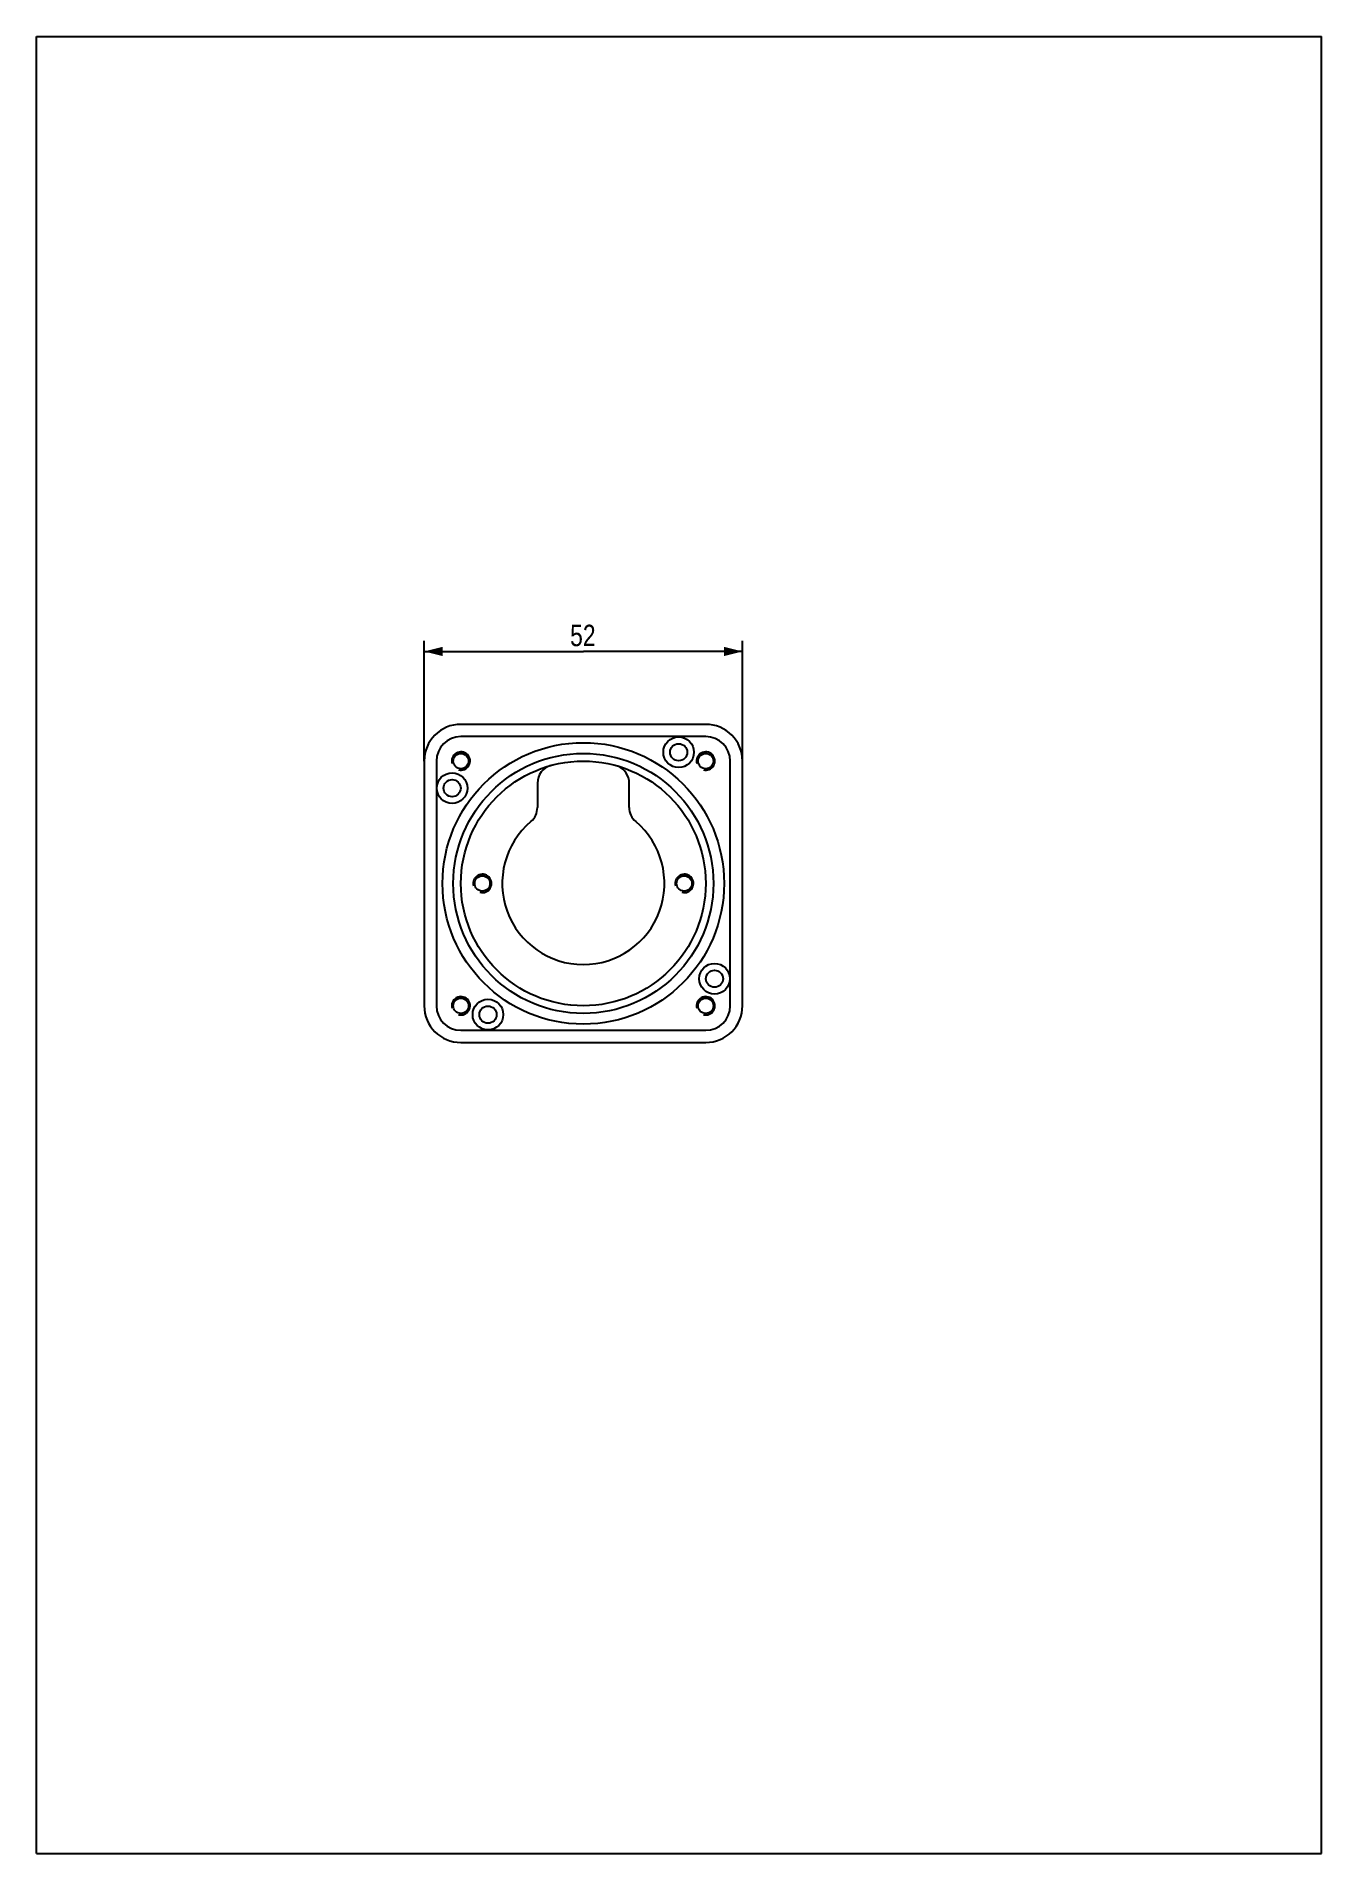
# Model space of a CAD drawing. Header units: millimetres. Extents: x 0 to 210, y 0 to 297.
import ezdxf

# ---------------------------------------------------------------- set-up
doc = ezdxf.new("R2010")
doc.units = ezdxf.units.MM
doc.header["$LTSCALE"] = 19.36
doc.layers.get('0').update_dxf_attribs({"linetype": 'CONTINUOUS'})
doc.layers.add('02___PRT_ALL_AXES', color=7, linetype='CONTINUOUS')
doc.styles.get("Standard").update_dxf_attribs({"font": 'txt', "width": 0.8})
doc.dimstyles.new('DIMSTYLE_1', dxfattribs={"dimtxt": 3.5, "dimasz": 3, "dimexe": 1.75, "dimexo": 0, "dimgap": 0.875, "dimtad": 1, "dimdsep": 46, "dimtxsty": 'STANDARD', "dimblk": '_FILLED', "dimblk1": '_FILLED', "dimblk2": '_FILLED', "dimcen": 0.09, "dimazin": 2, "dimtp": 0.01, "dimtm": 0.01, "dimtfac": 1, "dimtofl": 0, "dimtmove": 0, "dimatfit": 3, "dimldrblk": '_FILLED', "dimfxl": 1, "dimtolj": 1, "dimarcsym": 0})

# ---------------------------------------------------------------- blocks, each defined once
blk = doc.blocks.new('_FILLED')
at = {"color": 0, "linetype": 'BYBLOCK'}
blk.add_solid([(0, 0), (-1, 0.25), (-1, -0.25)], dxfattribs=at)
blk = doc.blocks.new('*D0')
at = {"color": 2, "linetype": 'CONTINUOUS'}
for p, q in [((63.37, 178.56), (63.37, 198.22)), ((63.37, 196.47), (89.37, 196.47)), ((115.37, 196.47), (89.37, 196.47)), ((115.37, 178.56), (115.37, 198.22))]:
    blk.add_line(p, q, dxfattribs=at)
at = {"color": 2, "linetype": 'CONTINUOUS', "xscale": 3, "yscale": 3, "zscale": 3, "rotation": 180}
blk.add_blockref('_FILLED', (63.37, 196.47), dxfattribs=at)
at = {"color": 2, "linetype": 'CONTINUOUS', "xscale": 3, "yscale": 3, "zscale": 3}
blk.add_blockref('_FILLED', (115.37, 196.47), dxfattribs=at)
at = {"color": 2, "linetype": 'CONTINUOUS', "insert": (89.29, 200.84), "char_height": 3.5, "width": 5.6, "attachment_point": 2, "line_spacing_factor": 0.9}
blk.add_mtext('52', dxfattribs=at)

msp = doc.modelspace()

# ---------------------------------------------------------------- linework, layer by layer
at = {"color": 7, "linetype": 'CONTINUOUS'}
for p, q in [((0, 0), (0, 297)), ((0, 297), (210, 297)), ((210, 0), (210, 297)), ((109.367, 184.562), (69.367, 184.562)), ((109.367, 182.562), (69.367, 182.562)), ((63.367, 178.562), (63.367, 138.562)), ((65.367, 178.562), (65.367, 138.562)), ((113.367, 138.562), (113.367, 178.562)), ((115.367, 138.562), (115.367, 178.562)), ((81.867, 174.956), (81.867, 170.964)), ((96.867, 170.964), (96.867, 174.956)), ((69.367, 134.562), (109.367, 134.562)), ((69.367, 132.562), (109.367, 132.562)), ((0, 0), (210, 0))]:
    msp.add_line(p, q, dxfattribs=at)
for centre, radius in [((69.367, 178.562), 1.25), ((89.367, 158.562), 20), ((109.367, 178.562), 1.25), ((69.367, 138.562), 1.25), ((109.367, 138.562), 1.25)]:
    msp.add_circle(centre, radius, dxfattribs=at)
for centre, radius, start, end in [((69.367, 178.562), 6, 90, 180), ((109.367, 178.562), 6, 0, 90), ((69.367, 178.562), 4, 90, 180), ((109.367, 178.562), 4, 0, 90), ((84.867, 174.956), 3, 105.34948, 180), ((93.867, 174.956), 3, 0, 66.3858), ((78.867, 170.964), 3, 310.25224, 360), ((99.867, 170.964), 3, 180, 229.74776), ((89.367, 158.562), 13.25, 130.25224, 49.74776), ((69.367, 138.562), 6, 180, 270), ((69.367, 138.562), 4, 180, 270), ((109.367, 138.562), 6, 270, 360), ((109.367, 138.562), 4, 270, 360)]:
    msp.add_arc(centre, radius, start, end, dxfattribs=at)
at = {"color": 2, "linetype": 'CONTINUOUS'}
for centre in [(69.367, 178.562), (109.367, 178.562), (72.867, 158.562), (105.867, 158.562), (69.367, 138.562), (109.367, 138.562)]:
    msp.add_arc(centre, 1.5, 255, 195, dxfattribs=at)
at = {"layer": '02___PRT_ALL_AXES', "color": 7, "linetype": 'CONTINUOUS'}
for centre, radius in [((89.367, 158.562), 23), ((104.943, 180.001), 2.5), ((104.943, 180.001), 1.4), ((89.367, 158.562), 21.25), ((67.928, 174.138), 2.5), ((67.928, 174.138), 1.4), ((72.867, 158.562), 1.25), ((105.867, 158.562), 1.25), ((110.806, 142.986), 2.5), ((110.806, 142.986), 1.4), ((73.791, 137.123), 2.5), ((73.791, 137.123), 1.4)]:
    msp.add_circle(centre, radius, dxfattribs=at)

# ---------------------------------------------------------------- dimensions: what is measured, and where the dimension line sits
at = {"color": 2, "linetype": 'CONTINUOUS'}
dim = msp.add_linear_dim(base=(115.367, 196.467), p1=(63.367, 178.562), p2=(115.367, 178.562), dimstyle='DIMSTYLE_1', dxfattribs=at)
dim.commit()
dim.dimension.update_dxf_attribs({"geometry": '*D0', "text_midpoint": (89.295, 196.467), "dimtype": 160})

doc.saveas('drawing.dxf')
